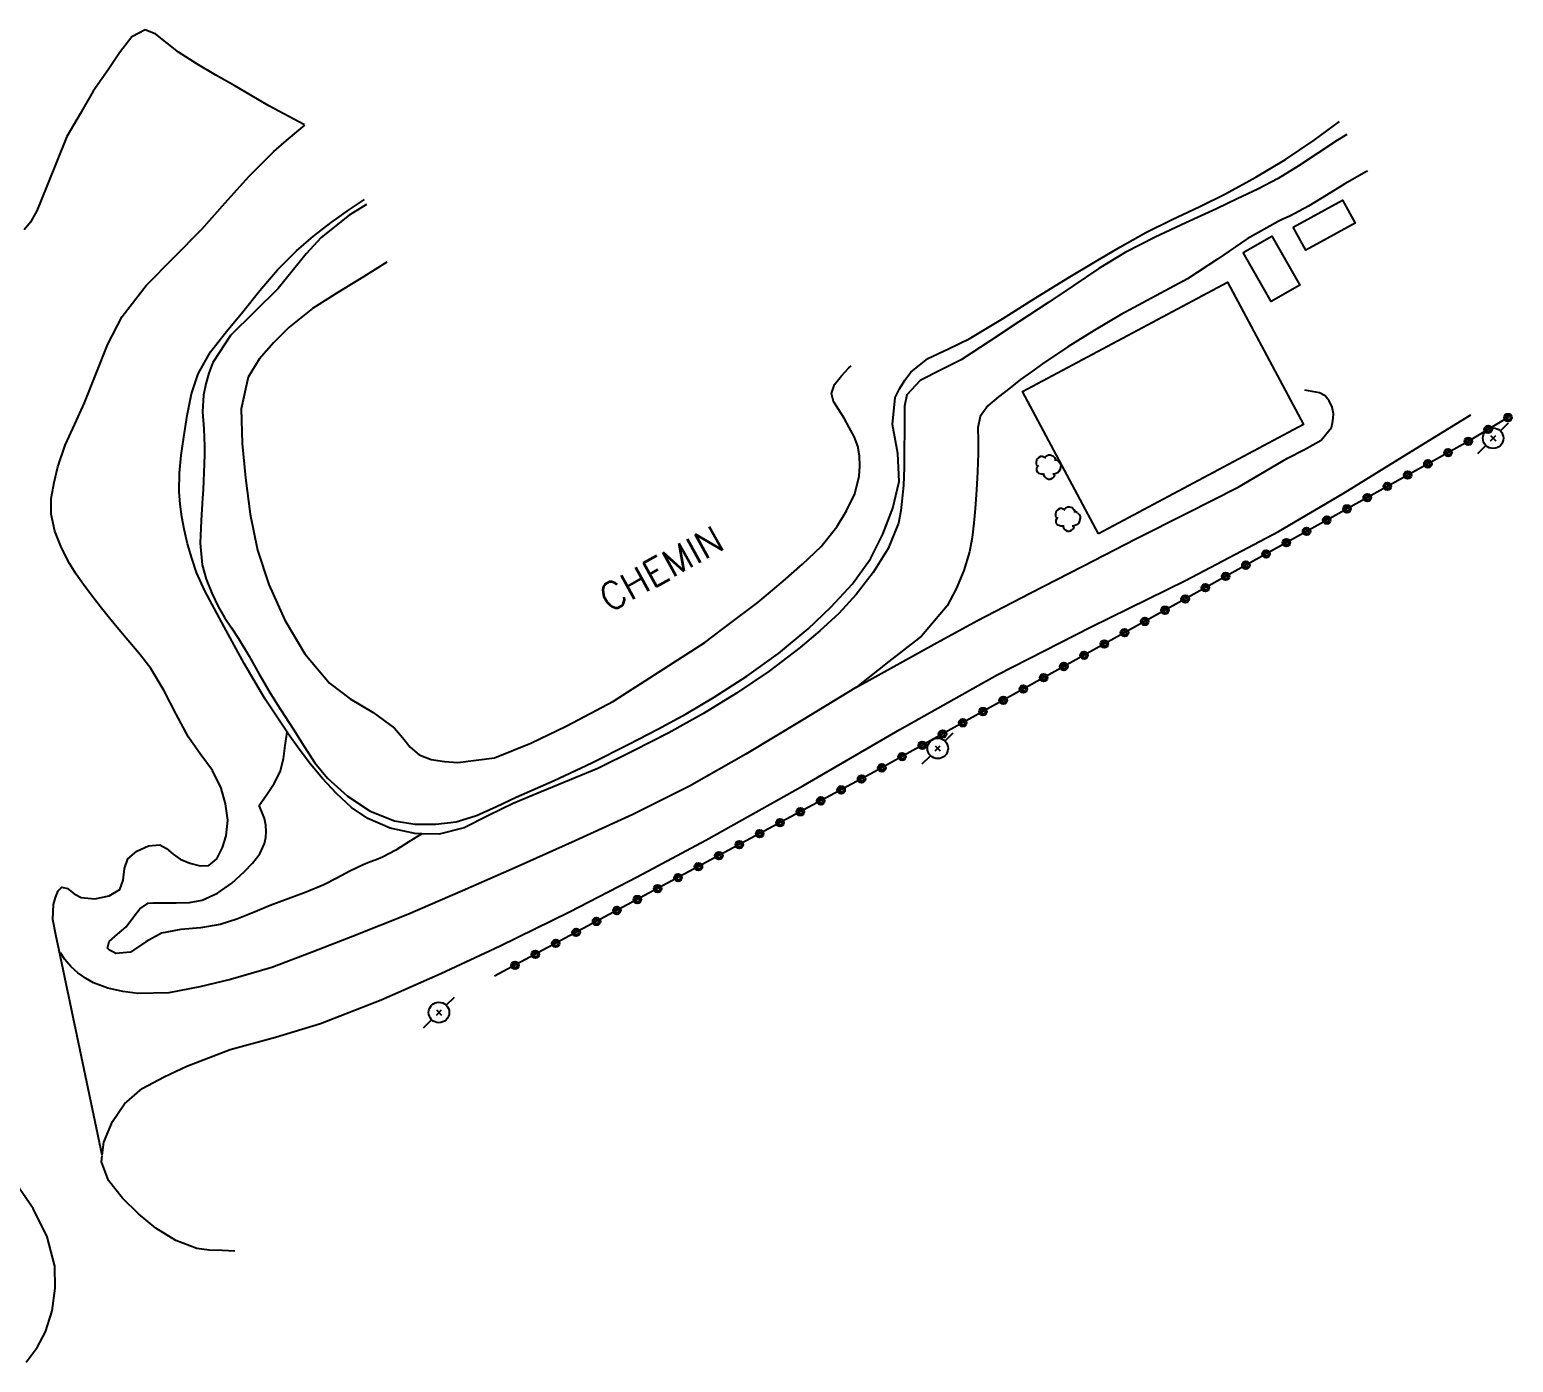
# Model space of a CAD drawing. Header units: millimetres. Extents: x 108169 to 108836, y 128000 to 129000.
# Drawn here: x 108647.5 to 108743.7, y 128031.3 to 128117.7 of the extents above; entities that cross this region are included whole.
import ezdxf

# ---------------------------------------------------------------- set-up
doc = ezdxf.new("R2010")
doc.units = ezdxf.units.MM
doc.layers.get('0').update_dxf_attribs({"linetype": 'CONTINUOUS'})
for name, color, linetype in [('W0017', 7, 'CONTINUOUS'), ('W0071', 7, 'CONTINUOUS'), ('W0104', 1, 'CONTINUOUS'), ('W0211', 2, 'CONTINUOUS'), ('W0214', 2, 'CONTINUOUS'), ('W0300', 7, 'CONTINUOUS'), ('W0323', 7, 'CONTINUOUS'), ('W0473', 7, 'CONTINUOUS'), ('W0515', 5, 'CONTINUOUS'), ('W0989', 7, 'CONTINUOUS')]:
    doc.layers.add(name, color=color, linetype=linetype)
doc.styles.get("Standard").update_dxf_attribs({"font": 'romans.shx', "width": 0.85})

# ---------------------------------------------------------------- blocks, each defined once
blk = doc.blocks.new('T300')
for p, q in [((-0.8, 0.514), (-0.857, 0.343)), ((-0.857, 0.343), (-0.857, 0.171)), ((-0.857, 0.171), (-0.743, 0.057)), ((-0.686, 0.629), (-0.8, 0.514)), ((-0.8, -0.057), (-0.743, 0.057)), ((-0.743, 0.057), (-0.686, 0.114)), ((-0.571, 0.686), (-0.686, 0.629)), ((-0.457, 0.686), (-0.571, 0.686)), ((-0.286, 0.629), (-0.457, 0.686)), ((-0.286, 0.629), (-0.171, 0.743)), ((-0.229, 0.571), (-0.286, 0.629)), ((-0.171, 0.743), (-0.057, 0.8)), ((-0.057, 0.8), (0.057, 0.8)), ((0.057, 0.8), (0.229, 0.743)), ((0.229, 0.743), (0.343, 0.629)), ((0.343, 0.629), (0.4, 0.514)), ((0.457, 0.457), (0.343, 0.457)), ((0.4, 0.514), (0.4, 0.457)), ((0.571, 0.4), (0.457, 0.457)), ((0.571, 0.4), (0.686, 0.286)), ((0.686, 0.286), (0.743, 0.171)), ((0.743, 0.057), (0.686, -0.171)), ((0.743, 0.171), (0.743, 0.057)), ((-0.8, -0.171), (-0.8, -0.057)), ((-0.8, -0.229), (-0.8, -0.171)), ((-0.743, -0.343), (-0.8, -0.229)), ((-0.686, -0.4), (-0.743, -0.343)), ((-0.514, -0.457), (-0.686, -0.4)), ((-0.4, -0.457), (-0.514, -0.457)), ((-0.4, -0.457), (-0.343, -0.457)), ((-0.343, -0.457), (-0.343, -0.4)), ((-0.343, -0.514), (-0.343, -0.457)), ((-0.286, -0.629), (-0.343, -0.514)), ((-0.171, -0.743), (-0.286, -0.629)), ((-0.057, -0.8), (-0.171, -0.743)), ((0.057, -0.8), (-0.057, -0.8)), ((0.171, -0.743), (0.057, -0.8)), ((0.229, -0.686), (0.171, -0.743)), ((0.286, -0.457), (0.229, -0.457)), ((0.286, -0.629), (0.229, -0.686)), ((0.457, -0.4), (0.286, -0.457)), ((0.343, -0.514), (0.286, -0.629)), ((0.343, -0.514), (0.343, -0.457)), ((0.571, -0.343), (0.457, -0.4)), ((0.629, -0.286), (0.571, -0.343)), ((0.686, -0.171), (0.629, -0.286))]:
    blk.add_line(p, q)
blk = doc.blocks.new('T473')
for p, q in [((0.500001, 0.500001), (1.000002, 1.000002)), ((-0.166667, 0.166667), (0.166667, -0.166667)), ((-0.166667, -0.166667), (0.166667, 0.166667)), ((-1.000002, -1.000002), (-0.500001, -0.500001))]:
    blk.add_line(p, q)
blk.add_ellipse((0, 0), major_axis=(0.471405, 0.471405), ratio=1, start_param=5.497787144, end_param=11.780972451)
blk = doc.blocks.new('t323o')
at = {"color": 0, "linetype": 'Continuous'}
for radius in [0.25, 0.15]:
    blk.add_circle((0, 0), radius, dxfattribs=at)

msp = doc.modelspace()

# ---------------------------------------------------------------- linework, layer by layer
at = {"layer": 'W0017'}
for points in [[(108701.12, 128075.09), (108703.733, 128076.535), (108706.347, 128077.98), (108708.971, 128079.406), (108712.378, 128081.189), (108715.803, 128082.939), (108719.22, 128084.702), (108722.544, 128086.371), (108725.861, 128088.053), (108729.058, 128089.931), (108730.154, 128090.498), (108731.239, 128091.084), (108731.906, 128091.926), (108731.981, 128092.21), (108732.028, 128092.511), (108732.031, 128092.805), (108731.944, 128093.233), (108731.765, 128093.647), (108731.51, 128093.974), (108731.124, 128094.166), (108730.65, 128094.255), (108730.175, 128094.344)], [(108652.235, 128044.761), (108652.335, 128045.611), (108652.909, 128046.943), (108653.687, 128048.102), (108654.837, 128049.091), (108656.26, 128049.849), (108657.717, 128050.53), (108660.534, 128051.613), (108663.48, 128052.411), (108666.396, 128053.29), (108670.324, 128054.841), (108674.195, 128056.547), (108678.029, 128058.33), (108682.518, 128060.526), (108686.956, 128062.828), (108691.367, 128065.181), (108697.681, 128068.716), (108703.938, 128072.357), (108710.248, 128075.898), (108716.325, 128078.994), (108722.45, 128082.002), (108728.479, 128085.181), (108732.665, 128087.641), (108736.803, 128090.187), (108740.941, 128092.734)], [(108701.12, 128075.09), (108697.534, 128072.916), (108693.949, 128070.741), (108690.3, 128068.687), (108686.625, 128066.85), (108682.89, 128065.128), (108679.133, 128063.455), (108675.599, 128061.889), (108672.046, 128060.366), (108668.459, 128058.932), (108665.85, 128057.912), (108663.224, 128056.938), (108660.549, 128056.159), (108658.561, 128055.668), (108656.548, 128055.279), (108654.55, 128055.242), (108653.569, 128055.373), (108652.593, 128055.587), (108651.679, 128055.941), (108651.154, 128056.237), (108650.653, 128056.585), (108650.206, 128056.984), (108649.817, 128057.444), (108649.54, 128057.867)]]:
    msp.add_lwpolyline(points, dxfattribs=at)
at = {"layer": 'W0071'}
for points in [[(108652.235, 128044.761), (108649.446, 128058.029)], [(108660.841, 128038.553), (108660.008, 128038.583), (108659.174, 128038.613), (108658.368, 128038.73), (108657.003, 128039.243), (108655.724, 128040.029), (108654.585, 128040.968), (108653.555, 128041.981), (108652.65, 128043.129), (108652.185, 128044.331), (108652.232, 128044.733)], [(108647.309, 128031.346), (108648.014, 128032.304), (108648.571, 128033.318), (108648.99, 128034.69), (108649.189, 128036.147), (108649.163, 128037.569), (108648.677, 128039.474), (108647.756, 128041.313), (108646.623, 128042.973)]]:
    msp.add_lwpolyline(points, dxfattribs=at)
at = {"layer": 'W0104'}
for points in [[(108729.428, 128104.896), (108732.624, 128106.648), (108733.438, 128105.163), (108730.242, 128103.411)], [(108726.189, 128103.264), (108728.037, 128104.317), (108729.855, 128101.127), (108728.007, 128100.074)], [(108716.809, 128085.023), (108711.886, 128094.246), (108725.176, 128101.339), (108730.099, 128092.116)]]:
    msp.add_lwpolyline(points, close=True, dxfattribs=at)
at = {"layer": 'W0211'}
for points in [[(108669.362, 128106.366), (108668.254, 128105.674), (108666.434, 128104.223), (108665.461, 128103.174), (108664.555, 128102.049), (108663.65, 128100.924), (108662.103, 128099.4), (108660.556, 128097.877), (108659.413, 128096.13), (108659.156, 128095.446), (108658.946, 128094.736), (108658.796, 128094.018), (108658.74, 128092.928), (108658.818, 128091.821), (108658.874, 128090.713), (108658.867, 128090.141), (108658.855, 128089.568), (108658.836, 128088.996), (108658.808, 128088.446), (108658.773, 128087.896), (108658.744, 128087.346), (108658.645, 128085.889), (108658.583, 128084.43), (108658.728, 128083.009), (108658.985, 128082.089), (108659.334, 128081.186), (108659.748, 128080.316), (108660.164, 128079.613), (108660.627, 128078.934), (108661.081, 128078.25), (108661.757, 128077.099), (108662.41, 128075.935), (108663.084, 128074.783), (108663.586, 128073.983), (108664.099, 128073.19), (108664.619, 128072.401), (108665.315, 128071.291), (108666.025, 128070.19), (108666.837, 128069.195), (108668.136, 128068.035), (108669.614, 128067.061), (108671.193, 128066.426), (108672.493, 128066.217), (108673.854, 128066.211), (108675.183, 128066.373), (108676.505, 128066.772), (108677.792, 128067.358), (108679.072, 128067.959), (108681.531, 128069.046), (108683.966, 128070.188), (108686.371, 128071.389), (108688.241, 128072.36), (108690.094, 128073.366), (108691.903, 128074.44), (108694.019, 128075.804), (108696.073, 128077.264), (108697.994, 128078.872), (108699.47, 128080.276), (108700.858, 128081.776), (108702.023, 128083.411), (108702.842, 128084.994), (108703.489, 128086.682), (108703.899, 128088.406), (108703.8, 128090.24), (108703.455, 128092.111), (108703.624, 128093.851), (108703.905, 128094.428), (108704.251, 128094.988), (108704.643, 128095.501), (108705.755, 128096.378), (108707.098, 128097.016), (108708.434, 128097.664), (108710.577, 128098.966), (108712.702, 128100.298), (108714.839, 128101.611), (108716.507, 128102.612), (108718.182, 128103.601), (108719.88, 128104.547), (108721.592, 128105.397), (108723.325, 128106.207), (108725.034, 128107.062), (108726.999, 128108.139), (108728.93, 128109.279), (108730.779, 128110.531), (108732.422, 128111.744)], [(108732.909, 128110.893), (108732.289, 128110.535), (108731.025, 128109.681), (108729.752, 128108.841), (108728.449, 128108.054), (108727.137, 128107.365), (108725.796, 128106.726), (108724.454, 128106.09), (108722.467, 128105.169), (108720.475, 128104.255), (108718.533, 128103.255), (108716.834, 128102.214), (108715.175, 128101.1), (108713.518, 128099.985), (108711.647, 128098.758), (108709.778, 128097.528), (108707.905, 128096.304), (108706.576, 128095.633), (108705.246, 128094.965), (108704.381, 128094.025), (108704.233, 128093.291), (108704.234, 128092.47), (108704.243, 128091.649), (108704.222, 128090.488), (108704.218, 128089.326), (108704.164, 128088.168), (108704.094, 128087.344), (108704, 128086.522), (108703.841, 128085.722), (108703.18, 128084.07), (108702.208, 128082.526), (108701.101, 128081.09), (108699.983, 128079.87), (108698.748, 128078.743), (108697.47, 128077.669), (108695.464, 128076.127), (108693.358, 128074.709), (108691.201, 128073.376), (108688.96, 128072.129), (108686.665, 128070.971), (108684.371, 128069.812)], [(108684.371, 128069.812), (108682.535, 128069.065), (108680.699, 128068.317), (108678.866, 128067.564), (108677.277, 128066.777), (108675.69, 128065.985), (108674.07, 128065.557), (108672.944, 128065.594), (108672.503, 128065.608), (108670.91, 128065.961), (108669.447, 128066.571), (108668.386, 128067.301), (108667.416, 128068.208), (108666.509, 128069.175), (108665.728, 128070.098), (108665.002, 128071.071), (108664.3, 128072.06), (108664.22, 128072.18), (108662.811, 128074.307), (108661.439, 128076.634), (108660.143, 128079.002), (108659.507, 128080.16), (108658.889, 128081.328), (108658.359, 128082.531), (108658.043, 128083.447), (108657.775, 128084.382), (108657.556, 128085.327), (108657.404, 128086.135), (108657.287, 128086.951), (108657.22, 128087.768), (108657.238, 128088.946), (108657.359, 128090.126), (108657.529, 128091.299), (108657.741, 128092.698), (108658.021, 128094.086), (108658.458, 128095.403), (108659.267, 128096.815), (108660.292, 128098.129), (108661.357, 128099.412), (108662.456, 128100.784), (108663.598, 128102.121), (108664.824, 128103.369), (108665.926, 128104.315), (108667.085, 128105.199), (108668.269, 128106.049), (108669.247, 128106.693)], [(108662.412, 128067.433), (108662.9, 128068.146), (108663.387, 128068.858), (108663.773, 128069.61), (108663.992, 128070.44), (108664.106, 128071.31), (108664.22, 128072.18)], [(108672.944, 128065.594), (108672.11, 128065.062), (108671.277, 128064.53), (108670.409, 128064.068), (108669.992, 128063.899), (108669.568, 128063.744), (108669.148, 128063.581), (108668.289, 128063.167), (108667.448, 128062.714), (108666.595, 128062.285), (108665.453, 128061.807), (108664.291, 128061.372), (108663.129, 128060.94), (108662.051, 128060.501), (108660.973, 128060.064), (108659.874, 128059.705), (108658.613, 128059.498), (108657.329, 128059.386), (108656.079, 128059.151), (108655.064, 128058.58), (108654.073, 128057.922), (108653.127, 128057.832), (108652.924, 128057.932), (108652.722, 128058.056), (108652.578, 128058.187), (108652.68, 128058.602), (108653.23, 128059.079), (108653.783, 128059.552), (108654.223, 128060.143), (108654.668, 128060.729), (108655.215, 128061.088), (108655.522, 128061.126), (108655.85, 128061.116), (108656.178, 128061.109), (108657.042, 128061.118), (108657.905, 128061.148), (108658.726, 128061.299), (108659.717, 128061.744), (108660.639, 128062.389), (108661.454, 128063.144), (108661.975, 128063.693), (108662.448, 128064.292), (108662.757, 128064.951), (108662.836, 128065.34), (108662.868, 128065.746), (108662.85, 128066.146), (108662.747, 128066.58), (108662.579, 128067.007), (108662.412, 128067.433)]]:
    msp.add_lwpolyline(points, dxfattribs=at)
at = {"layer": 'W0214'}
for points in [[(108649.446, 128058.029), (108649.239, 128059.038), (108649.032, 128060.046), (108649.083, 128061.013), (108649.211, 128061.453), (108649.384, 128061.886), (108649.615, 128062.14), (108649.979, 128062.042), (108650.42, 128061.71), (108650.872, 128061.455), (108651.761, 128061.385), (108652.687, 128061.567), (108653.383, 128061.99), (108653.606, 128062.59), (108653.683, 128063.344), (108653.904, 128063.975), (108654.487, 128064.47), (108655.244, 128064.816), (108655.972, 128064.877), (108656.412, 128064.647), (108656.838, 128064.271), (108657.29, 128063.954), (108657.919, 128063.688), (108658.585, 128063.504), (108659.158, 128063.533), (108659.658, 128063.973), (108660.033, 128064.701), (108660.282, 128065.457), (108660.381, 128066.471), (108660.234, 128067.537), (108659.952, 128068.556), (108659.377, 128069.697), (108658.59, 128070.763), (108657.827, 128071.843), (108657.024, 128073.341), (108656.262, 128074.863), (108655.391, 128076.311), (108654.728, 128077.168), (108654.02, 128077.995), (108653.317, 128078.825), (108652.708, 128079.567), (108652.103, 128080.312), (108651.517, 128081.072), (108651.024, 128081.733), (108650.545, 128082.404), (108650.117, 128083.102), (108649.59, 128084.126), (108649.159, 128085.201), (108648.924, 128086.296), (108648.941, 128087.315), (108649.12, 128088.352), (108649.368, 128089.369), (108649.848, 128090.775), (108650.47, 128092.141), (108651.098, 128093.505), (108651.849, 128095.412), (108652.61, 128097.316), (108653.537, 128099.111), (108655.08, 128101.107), (108656.883, 128102.934), (108658.69, 128104.757), (108660.212, 128106.475), (108661.737, 128108.189), (108663.357, 128109.804), (108664.031, 128110.39), (108664.72, 128110.96), (108665.381, 128111.508)], [(108734.246, 128108.554), (108734.17, 128108.51), (108732.776, 128107.7), (108731.597, 128106.977), (108730.421, 128106.252), (108729.204, 128105.604), (108728.955, 128105.492), (108728.704, 128105.383), (108728.454, 128105.272), (108726.44, 128104.133), (108724.521, 128102.815), (108722.571, 128101.55), (108721.132, 128100.762), (108719.677, 128100), (108718.238, 128099.211), (108716.521, 128098.198), (108714.829, 128097.143), (108713.176, 128096.031), (108712.46, 128095.528), (108711.752, 128095.015), (108711.067, 128094.473), (108710.338, 128093.91), (108709.633, 128093.318), (108709.138, 128092.63), (108708.986, 128091.887), (108709.002, 128091.067), (108709.017, 128090.247), (108708.965, 128089.051), (108708.91, 128087.855), (108708.821, 128086.662), (108708.733, 128085.72), (108708.623, 128084.78), (108708.446, 128083.858), (108708.079, 128082.646), (108707.593, 128081.466), (108707.007, 128080.357), (108705.334, 128078.397), (108703.227, 128076.744), (108701.12, 128075.09)], [(108670.679, 128102.619), (108669.178, 128101.684), (108667.508, 128100.669), (108665.862, 128099.617), (108664.36, 128098.407), (108663.353, 128097.413), (108662.421, 128096.338), (108661.709, 128095.181), (108661.236, 128093.135), (108661.3, 128090.888), (108661.531, 128088.657), (108661.823, 128086.305), (108662.311, 128083.972), (108663.037, 128081.735), (108664.069, 128079.442), (108665.368, 128077.256), (108666.962, 128075.35), (108668.316, 128074.33), (108669.81, 128073.442), (108671.191, 128072.425), (108671.711, 128071.827), (108672.208, 128071.202), (108672.78, 128070.71), (108673.557, 128070.41), (108674.423, 128070.269), (108675.284, 128070.203), (108677.671, 128070.521), (108680.019, 128071.47), (108682.305, 128072.554), (108685.385, 128074.18), (108688.338, 128076.078), (108691.292, 128077.976), (108693.011, 128079.279), (108694.731, 128080.583), (108696.381, 128081.964), (108697.625, 128083.063), (108698.828, 128084.206), (108699.844, 128085.478), (108700.476, 128086.514), (108701.008, 128087.619), (108701.304, 128088.767), (108701.345, 128089.415), (108701.317, 128090.076), (108701.205, 128090.715), (108700.968, 128091.33), (108700.643, 128091.923), (108700.316, 128092.514), (108699.981, 128093.057), (108699.645, 128093.599), (108699.502, 128094.128), (108699.707, 128094.704), (108700.151, 128095.264), (108700.638, 128095.782), (108700.785, 128095.919)]]:
    msp.add_lwpolyline(points, dxfattribs=at)
at = {"layer": 'W0323'}
msp.add_lwpolyline([(108743.378, 128092.575), (108740.617, 128090.93), (108702.285, 128069.595), (108677.672, 128056.358)], dxfattribs=at)
at = {"layer": 'W0515'}
for points in [[(108665.35, 128111.545), (108665.306, 128111.556), (108663.039, 128112.757), (108660.826, 128114.061), (108659.594, 128114.75), (108658.38, 128115.473), (108657.185, 128116.226), (108656.451, 128116.813), (108655.723, 128117.411), (108655.032, 128117.691), (108654.167, 128117.231), (108653.368, 128116.182), (108652.619, 128115.096), (108651.659, 128113.707), (108650.802, 128112.238), (108649.945, 128110.77)], [(108649.945, 128110.77), (108648.641, 128107.544)], [(108648.641, 128107.544), (108648.321, 128106.743), (108648.002, 128105.943), (108647.584, 128105.211), (108647.186, 128104.723)]]:
    msp.add_lwpolyline(points, dxfattribs=at)

# ---------------------------------------------------------------- block references
at = {"layer": 'W0300'}
for p in [(108713.618, 128089.345), (108714.876, 128085.984)]:
    msp.add_blockref('T300', p, dxfattribs=at)
at = {"layer": 'W0323'}
for p, rotation in [((108743.352, 128092.56), 210.788043446912), ((108742.064, 128091.792), 210.788043446912), ((108739.467, 128090.29), 209.0996376695399), ((108740.775, 128091.024), 210.788043446912), ((108738.156, 128089.56), 209.0996376695399), ((108736.846, 128088.831), 209.0996376695399), ((108735.535, 128088.101), 209.0996376695399), ((108732.914, 128086.642), 209.0996376695399), ((108734.224, 128087.372), 209.0996376695399), ((108731.603, 128085.913), 209.0996376695399), ((108730.292, 128085.183), 209.0996376695399), ((108727.671, 128083.724), 209.0996376695399), ((108728.982, 128084.454), 209.0996376695399), ((108726.36, 128082.995), 209.0996376695399), ((108725.05, 128082.265), 209.0996376695399), ((108722.428, 128080.807), 209.0996376695399), ((108723.739, 128081.536), 209.0996376695399), ((108721.118, 128080.077), 209.0996376695399), ((108719.807, 128079.348), 209.0996376695399), ((108717.186, 128077.889), 209.0996376695399), ((108718.496, 128078.618), 209.0996376695399), ((108715.875, 128077.159), 209.0996376695399), ((108714.564, 128076.43), 209.0996376695399), ((108711.943, 128074.971), 209.0996376695399), ((108713.254, 128075.7), 209.0996376695399), ((108710.632, 128074.241), 209.0996376695399), ((108709.322, 128073.512), 209.0996376695399), ((108706.7, 128072.053), 209.0996376695399), ((108708.011, 128072.782), 209.0996376695399), ((108705.39, 128071.323), 209.0996376695399), ((108704.079, 128070.594), 209.0996376695399), ((108701.451, 128069.147), 208.2715960564089), ((108702.768, 128069.864), 209.0996376695399), ((108700.13, 128068.436), 208.2715960564089), ((108698.809, 128067.726), 208.2715960564089), ((108696.167, 128066.305), 208.2715960564089), ((108697.488, 128067.015), 208.2715960564089), ((108694.846, 128065.594), 208.2715960564089), ((108693.525, 128064.884), 208.2715960564089), ((108690.883, 128063.463), 208.2715960564089), ((108692.204, 128064.173), 208.2715960564089), ((108689.562, 128062.752), 208.2715960564089), ((108688.241, 128062.042), 208.2715960564089), ((108685.598, 128060.621), 208.2715960564089), ((108686.919, 128061.331), 208.2715960564089), ((108684.277, 128059.91), 208.2715960564089), ((108682.956, 128059.2), 208.2715960564089), ((108680.314, 128057.779), 208.2715960564089), ((108681.635, 128058.489), 208.2715960564089), ((108678.993, 128057.068), 208.2715960564089)]:
    msp.add_blockref('t323o', p, dxfattribs=dict(at, rotation=rotation))
at = {"layer": 'W0473'}
for p in [(108742.385, 128091.221), (108706.392, 128071.127), (108674.062, 128054.015)]:
    msp.add_blockref('T473', p, dxfattribs=at)

# ---------------------------------------------------------------- texts
at = {"layer": 'W0989'}
msp.add_text('CHEMIN', height=1.75, rotation=28.97002, dxfattribs=at).set_placement((108685.085, 128079.909))

doc.saveas('drawing.dxf')
